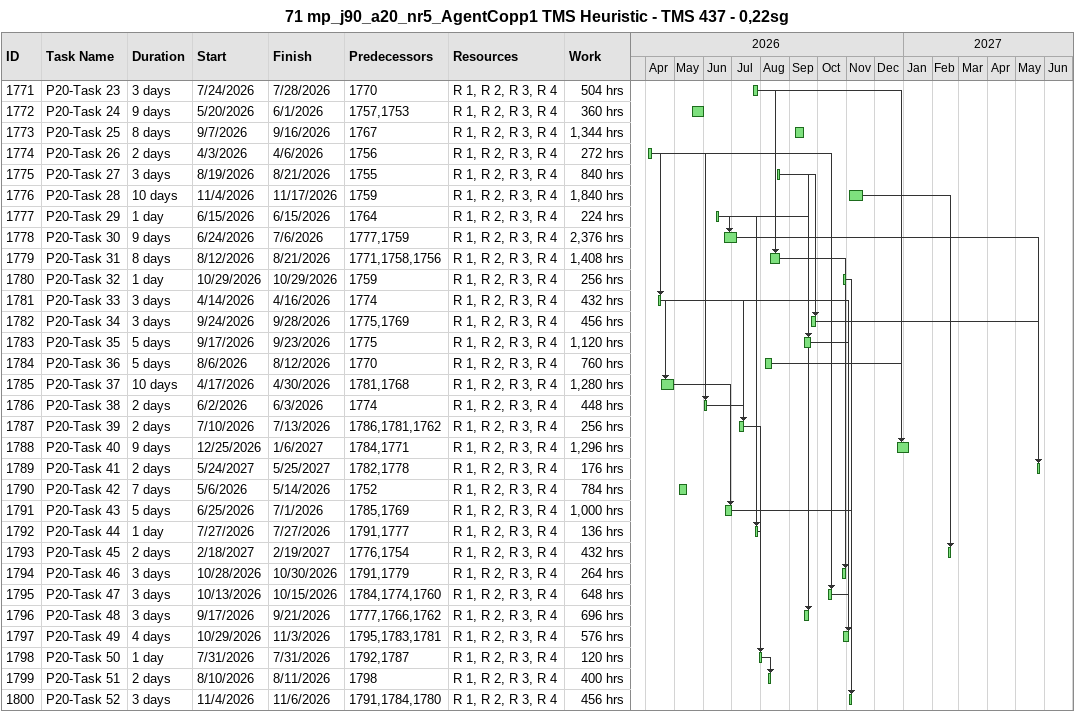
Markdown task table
71 mp_j90_a20_nr5_AgentCopp1 TMS Heuristic - TMS 437 - 0,22sg

| ID | Task | Duration | Start | Finish | Predecessors | Resources | Work (h) |
|---|---|---|---|---|---|---|---|
| 1771 | P20-Task 23 | 3d | 2026-07-24 | 2026-07-28 | 1770 | R 1, R 2, R 3, R 4 | 504 |
| 1772 | P20-Task 24 | 9d | 2026-05-20 | 2026-06-01 | 1757, 1753 | R 1, R 2, R 3, R 4 | 360 |
| 1773 | P20-Task 25 | 8d | 2026-09-07 | 2026-09-16 | 1767 | R 1, R 2, R 3, R 4 | 1344 |
| 1774 | P20-Task 26 | 2d | 2026-04-03 | 2026-04-06 | 1756 | R 1, R 2, R 3, R 4 | 272 |
| 1775 | P20-Task 27 | 3d | 2026-08-19 | 2026-08-21 | 1755 | R 1, R 2, R 3, R 4 | 840 |
| 1776 | P20-Task 28 | 10d | 2026-11-04 | 2026-11-17 | 1759 | R 1, R 2, R 3, R 4 | 1840 |
| 1777 | P20-Task 29 | 1d | 2026-06-15 | 2026-06-15 | 1764 | R 1, R 2, R 3, R 4 | 224 |
| 1778 | P20-Task 30 | 9d | 2026-06-24 | 2026-07-06 | 1777, 1759 | R 1, R 2, R 3, R 4 | 2376 |
| 1779 | P20-Task 31 | 8d | 2026-08-12 | 2026-08-21 | 1771, 1758, 1756 | R 1, R 2, R 3, R 4 | 1408 |
| 1780 | P20-Task 32 | 1d | 2026-10-29 | 2026-10-29 | 1759 | R 1, R 2, R 3, R 4 | 256 |
| 1781 | P20-Task 33 | 3d | 2026-04-14 | 2026-04-16 | 1774 | R 1, R 2, R 3, R 4 | 432 |
| 1782 | P20-Task 34 | 3d | 2026-09-24 | 2026-09-28 | 1775, 1769 | R 1, R 2, R 3, R 4 | 456 |
| 1783 | P20-Task 35 | 5d | 2026-09-17 | 2026-09-23 | 1775 | R 1, R 2, R 3, R 4 | 1120 |
| 1784 | P20-Task 36 | 5d | 2026-08-06 | 2026-08-12 | 1770 | R 1, R 2, R 3, R 4 | 760 |
| 1785 | P20-Task 37 | 10d | 2026-04-17 | 2026-04-30 | 1781, 1768 | R 1, R 2, R 3, R 4 | 1280 |
| 1786 | P20-Task 38 | 2d | 2026-06-02 | 2026-06-03 | 1774 | R 1, R 2, R 3, R 4 | 448 |
| 1787 | P20-Task 39 | 2d | 2026-07-10 | 2026-07-13 | 1786, 1781, 1762 | R 1, R 2, R 3, R 4 | 256 |
| 1788 | P20-Task 40 | 9d | 2026-12-25 | 2027-01-06 | 1784, 1771 | R 1, R 2, R 3, R 4 | 1296 |
| 1789 | P20-Task 41 | 2d | 2027-05-24 | 2027-05-25 | 1782, 1778 | R 1, R 2, R 3, R 4 | 176 |
| 1790 | P20-Task 42 | 7d | 2026-05-06 | 2026-05-14 | 1752 | R 1, R 2, R 3, R 4 | 784 |
| 1791 | P20-Task 43 | 5d | 2026-06-25 | 2026-07-01 | 1785, 1769 | R 1, R 2, R 3, R 4 | 1000 |
| 1792 | P20-Task 44 | 1d | 2026-07-27 | 2026-07-27 | 1791, 1777 | R 1, R 2, R 3, R 4 | 136 |
| 1793 | P20-Task 45 | 2d | 2027-02-18 | 2027-02-19 | 1776, 1754 | R 1, R 2, R 3, R 4 | 432 |
| 1794 | P20-Task 46 | 3d | 2026-10-28 | 2026-10-30 | 1791, 1779 | R 1, R 2, R 3, R 4 | 264 |
| 1795 | P20-Task 47 | 3d | 2026-10-13 | 2026-10-15 | 1784, 1774, 1760 | R 1, R 2, R 3, R 4 | 648 |
| 1796 | P20-Task 48 | 3d | 2026-09-17 | 2026-09-21 | 1777, 1766, 1762 | R 1, R 2, R 3, R 4 | 696 |
| 1797 | P20-Task 49 | 4d | 2026-10-29 | 2026-11-03 | 1795, 1783, 1781 | R 1, R 2, R 3, R 4 | 576 |
| 1798 | P20-Task 50 | 1d | 2026-07-31 | 2026-07-31 | 1792, 1787 | R 1, R 2, R 3, R 4 | 120 |
| 1799 | P20-Task 51 | 2d | 2026-08-10 | 2026-08-11 | 1798 | R 1, R 2, R 3, R 4 | 400 |
| 1800 | P20-Task 52 | 3d | 2026-11-04 | 2026-11-06 | 1791, 1784, 1780 | R 1, R 2, R 3, R 4 | 456 |
